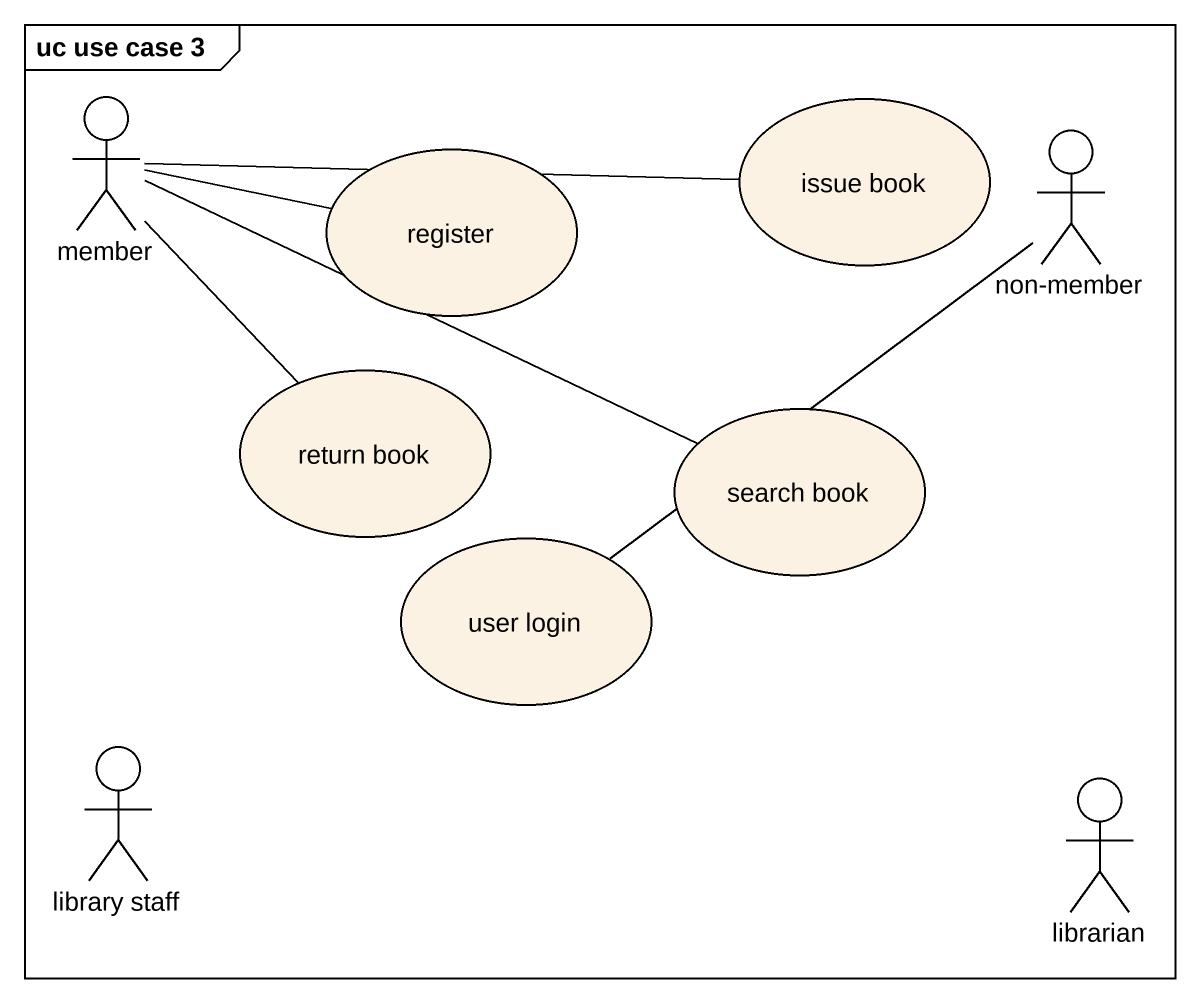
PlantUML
@startuml
mainframe uc use case 3
actor member
usecase register
usecase "issue book" as issue_book
actor "non-member" as non_member
usecase "return book" as return_book
usecase "search book" as search_book
usecase "user login" as user_login
actor "library staff" as library_staff
actor librarian
member -right- register
member -right- issue_book
member -- return_book
member -right- search_book
non_member -- user_login
@enduml
